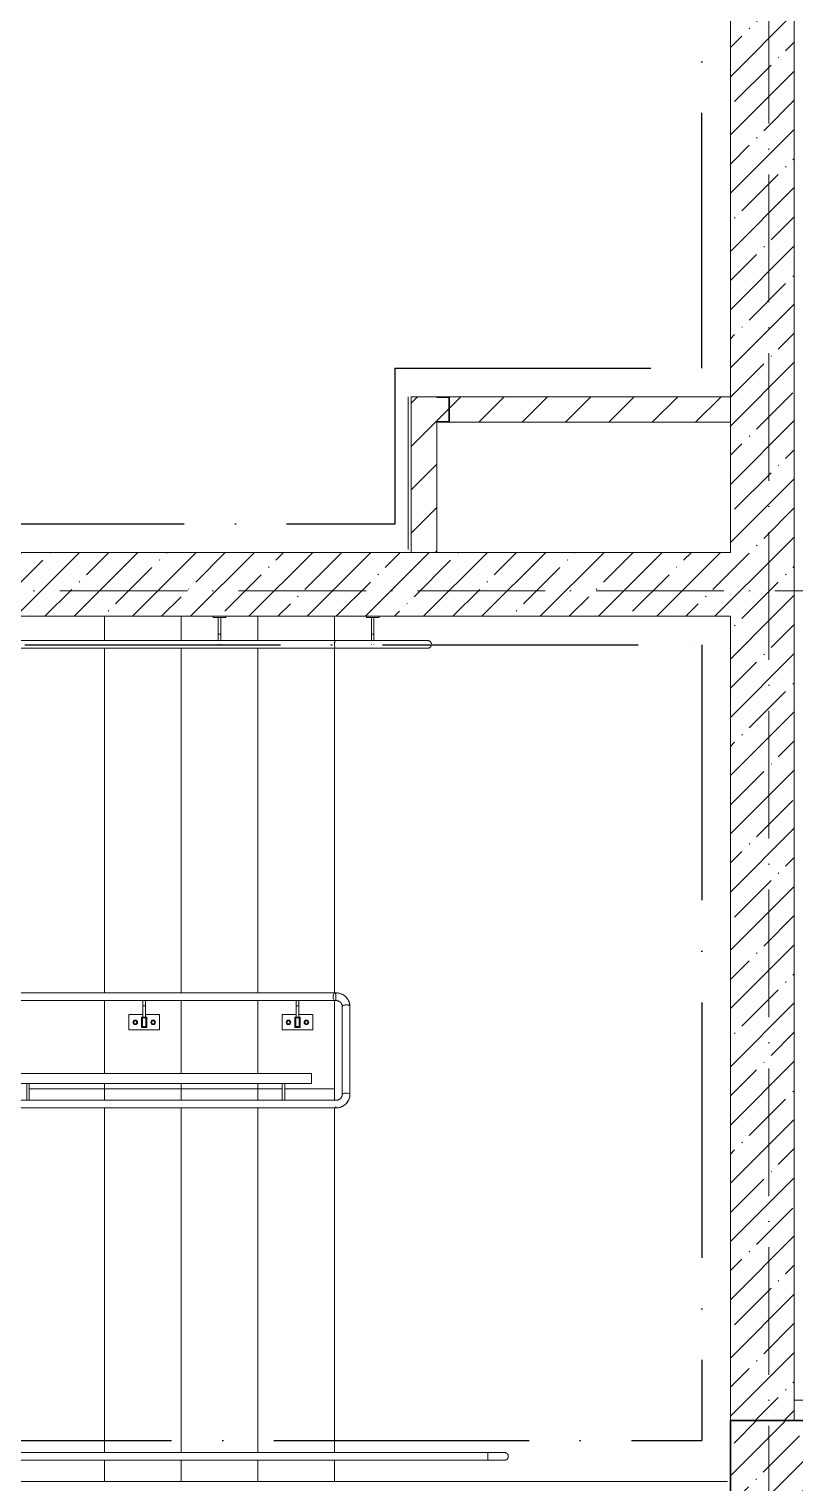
# Model space of a CAD drawing. Header units: millimetres. Extents: x -213536 to 1564669, y -45299 to 942238.
# Drawn here: x -205713 to -202715, y 184083 to 189777 of the extents above; entities that cross this region are included whole.
import ezdxf

# ---------------------------------------------------------------- set-up
doc = ezdxf.new("R2010")
doc.units = ezdxf.units.MM
doc.linetypes.add('02 Штрихпунктирная _10 мм_', pattern=[1400, 1000, -200, 0, -200])
doc.linetypes.add('50_200_ШТРИХ_1Т_ш5_п1_п1_', pattern=[700, 500, -100, 0, -100])
for name, color, linetype, lineweight in [('0-1', 7, 'Continuous', 5), ('0-2', 7, 'Continuous', 9), ('Контуры', 7, 'Continuous', 9), ('Линии подступенков', 7, 'Continuous', 9), ('Линии свеса', 7, 'Continuous', 9), ('Несущие колонны', 7, 'Continuous', 9), ('Несущие колонны-1', 7, 'Continuous', 35), ('Обобщенные модели', 7, 'Continuous', 9), ('Ограждение', 7, 'Continuous', 9), ('Оси-2', 7, '50_200_ШТРИХ_1Т_ш5_п1_п1_', 9), ('Стены-1', 7, 'Continuous', 13), ('Штриховка разреза-1', 7, 'Continuous', 9)]:
    doc.layers.add(name, color=color, linetype=linetype, lineweight=lineweight)
doc.layers.add('СТ-2_1', color=1, linetype='02 Штрихпунктирная _10 мм_', lineweight=90, true_color=0xff0000)
doc.layers.get('0-2').off()
pattern_1 = [(45, (0, 0), (-114.0493, 114.0493), []), (45, (114.05, 0), (-114.0493, 114.0493), [201.612, -40.322, 3.353, -36.97])]
pattern_2 = [(45, (0, 0), (-84.8528, 84.8528), [])]

# ---------------------------------------------------------------- blocks, each defined once
blk = doc.blocks.new('О_Элемент ограждения_Обод_Труба_ГОСТ 8645-68 - О_Элемент ограждения_Обод_Труба_ГОСТ 8645-68-V87-АИ2_02_План отделки стен 2-го этажа _Часть 2_')
at = {"layer": 'Ограждение'}
for p, q in [((-3720, 20), (0, 20)), ((0, 20), (0, -20)), ((0, -20), (-3720, -20))]:
    blk.add_line(p, q, dxfattribs=at)
blk = doc.blocks.new('О_Кронштейн_Форма Г_Круг_ГОСТ 2590-2006 - О_Кронштейн_Форма Г_Круг_ГОСТ 2590-2006-V88-АИ2_02_План отделки стен 2-го этажа _Часть 2_')
at = {"layer": 'Ограждение'}
for p, q in [((5895, 1665), (5895, 1720)), ((5905, 1720), (5905, 1665))]:
    blk.add_line(p, q, dxfattribs=at)
at = {"layer": 'Ограждение', "flags": 128}
for points in [[(5895, 1655), (5895, 1655.9), (5895, 1656.9), (5895, 1657.8), (5895, 1658.8), (5895, 1659.8), (5895, 1660.8), (5895, 1661.7), (5895, 1662.7), (5895, 1663.7), (5895, 1664.7), (5895, 1665)], [(5905, 1665), (5905, 1664), (5905, 1663), (5905, 1662), (5905, 1661), (5905, 1660), (5905, 1659.1), (5905, 1658.1), (5905, 1657.1), (5905, 1656.2), (5905, 1655.3)]]:
    blk.add_lwpolyline(points, dxfattribs=at)
blk = doc.blocks.new('О_Элемент поручня_Маршевый_Труба_ГОСТ 8732-78 - О_Элемент поручня_Маршевый_Труба_ГОСТ 8732-78-V89-АИ2_02_План отделки стен 2-го этажа _Часть 2_')
at = {"layer": 'Ограждение'}
for p, q in [((-9.9, 0), (-3926, 0)), ((-3926, -30), (-9.9, -30))]:
    blk.add_line(p, q, dxfattribs=at)
blk = doc.blocks.new('BSC_Колонна _Прямоугольная - 500х500-V95-АИ2_02_План отделки стен 2-го этажа _Часть 2_')
at = {"layer": 'Несущие колонны'}
h = blk.add_hatch(dxfattribs=at)
h.set_pattern_fill('FP_94', color=256, style=0, pattern_type=2)
h.set_pattern_definition([(45, (-7900, -150), (-114.0493, 114.0493), []), (45, (-7785.95, -150), (-114.0493, 114.0493), [201.613, -40.323, 3.353, -36.97])])
h.paths.add_polyline_path([(-250, -250), (250, -250), (250, 250), (-250, 250)], flags=0)
at = {"layer": 'Несущие колонны-1'}
for p, q in [((250, 250), (-250, 250)), ((-250, 250), (-250, -250)), ((250, -250), (250, 250)), ((-250, -250), (250, -250))]:
    blk.add_line(p, q, dxfattribs=at)
blk = doc.blocks.new('Ограждение 25 - Ограждение 2-32975629-АИ2_02_План отделки стен 2-го этажа _Часть 2_')
at = {"layer": 'Ограждение'}
for p, q in [((3084.4, 1490.1), (3084.4, 1485.1)), ((3084.4, 1490.1), (3084.4, 1485.1)), ((3084.4, 1485.1), (3085.2, 1485.1)), ((3085.2, 1485.1), (3084.4, 1485.1)), ((3084.4, 1485.1), (3085.2, 1485.1)), ((3134.4, 1485.1), (3084.4, 1485.1)), ((3104.2, 1485.1), (3104.2, 1420.2)), ((3104.2, 1485.1), (3104.2, 1420.2)), ((3114.2, 1420.2), (3114.2, 1485.1)), ((3114.2, 1420.2), (3114.2, 1485.1)), ((3133.5, 1485.1), (3134.4, 1485.1)), ((3134.4, 1485.1), (3133.5, 1485.1)), ((3133.5, 1485.1), (3134.4, 1485.1)), ((3134.4, 1485.1), (3134.4, 1490.1)), ((3134.4, 1485.1), (3134.4, 1490.1)), ((3684.2, 1490.1), (3684.2, 1485.1)), ((3684.2, 1490.1), (3684.2, 1485.1)), ((3684.2, 1485.1), (3685, 1485.1)), ((3734.2, 1485.1), (3684.2, 1485.1)), ((3684.2, 1485.1), (3685, 1485.1)), ((3685, 1485.1), (3684.2, 1485.1)), ((3704, 1485.1), (3704, 1420.2)), ((3704, 1485.1), (3704, 1420.2)), ((3714, 1420.2), (3714, 1485.1)), ((3714, 1420.2), (3714, 1485.1)), ((3733.3, 1485.1), (3734.2, 1485.1)), ((3733.3, 1485.1), (3734.2, 1485.1)), ((3734.2, 1485.1), (3733.3, 1485.1)), ((3734.2, 1485.1), (3734.2, 1490.1)), ((3734.2, 1485.1), (3734.2, 1490.1)), ((3562.9, 1395.1), (1759.4, 1395.1)), ((3874, 1395.1), (3562.9, 1395.1)), ((1759.4, 1365.1), (3562.9, 1365.1)), ((3562.9, 1365.1), (3874, 1365.1))]:
    blk.add_line(p, q, dxfattribs=at)
at = {"layer": 'Ограждение', "flags": 128}
for points in [[(3104.2, 1395.7), (3104.2, 1397.1), (3104.2, 1398.4), (3104.2, 1399.8), (3104.2, 1401.3), (3104.2, 1402.8), (3104.2, 1404.3), (3104.2, 1405.8), (3104.2, 1407.3), (3104.2, 1408.9), (3104.2, 1410.5), (3104.2, 1412.1), (3104.2, 1413.7), (3104.2, 1415.4), (3104.2, 1417), (3104.2, 1418.7), (3104.2, 1420.2)], [(3104.2, 1395.7), (3104.2, 1397.1), (3104.2, 1398.4), (3104.2, 1399.8), (3104.2, 1401.3), (3104.2, 1402.8), (3104.2, 1404.3), (3104.2, 1405.8), (3104.2, 1407.3), (3104.2, 1408.9), (3104.2, 1410.5), (3104.2, 1412.1), (3104.2, 1413.7), (3104.2, 1415.4), (3104.2, 1417), (3104.2, 1418.7), (3104.2, 1420.2)], [(3104.2, 1379.2), (3104.2, 1379.3), (3104.2, 1379.4), (3104.2, 1379.5), (3104.2, 1379.8), (3104.2, 1380.1), (3104.2, 1380.5), (3104.2, 1380.9)], [(3114.2, 1420.2), (3114.2, 1418.5), (3114.2, 1416.9), (3114.2, 1415.3), (3114.2, 1413.6), (3114.2, 1412), (3114.2, 1410.4), (3114.2, 1408.8), (3114.2, 1407.2), (3114.2, 1405.7), (3114.2, 1404.2), (3114.2, 1402.7), (3114.2, 1401.2), (3114.2, 1399.7), (3114.2, 1398.3), (3114.2, 1397), (3114.2, 1395.6)], [(3114.2, 1420.2), (3114.2, 1418.5), (3114.2, 1416.9), (3114.2, 1415.3), (3114.2, 1413.6), (3114.2, 1412), (3114.2, 1410.4), (3114.2, 1408.8), (3114.2, 1407.2), (3114.2, 1405.7), (3114.2, 1404.2), (3114.2, 1402.7), (3114.2, 1401.2), (3114.2, 1399.7), (3114.2, 1398.3), (3114.2, 1397), (3114.2, 1395.6)], [(3114.2, 1380.9), (3114.2, 1380.4), (3114.2, 1380.1), (3114.2, 1379.8), (3114.2, 1379.5), (3114.2, 1379.4), (3114.2, 1379.2), (3114.2, 1379.2)], [(3704, 1395.7), (3704, 1397.1), (3704, 1398.4), (3704, 1399.8), (3704, 1401.3), (3704, 1402.8), (3704, 1404.3), (3704, 1405.8), (3704, 1407.3), (3704, 1408.9), (3704, 1410.5), (3704, 1412.1), (3704, 1413.7), (3704, 1415.4), (3704, 1417), (3704, 1418.7), (3704, 1420.2)], [(3704, 1395.7), (3704, 1397.1), (3704, 1398.4), (3704, 1399.8), (3704, 1401.3), (3704, 1402.8), (3704, 1404.3), (3704, 1405.8), (3704, 1407.3), (3704, 1408.9), (3704, 1410.5), (3704, 1412.1), (3704, 1413.7), (3704, 1415.4), (3704, 1417), (3704, 1418.7), (3704, 1420.2)], [(3704, 1379.2), (3704, 1379.3), (3704, 1379.4), (3704, 1379.5), (3704, 1379.8), (3704, 1380.1), (3704, 1380.5), (3704, 1380.9)], [(3714, 1420.2), (3714, 1418.5), (3714, 1416.9), (3714, 1415.3), (3714, 1413.6), (3714, 1412), (3714, 1410.4), (3714, 1408.8), (3714, 1407.2), (3714, 1405.7), (3714, 1404.2), (3714, 1402.7), (3714, 1401.2), (3714, 1399.7), (3714, 1398.3), (3714, 1397), (3714, 1395.6)], [(3714, 1420.2), (3714, 1418.5), (3714, 1416.9), (3714, 1415.3), (3714, 1413.6), (3714, 1412), (3714, 1410.4), (3714, 1408.8), (3714, 1407.2), (3714, 1405.7), (3714, 1404.2), (3714, 1402.7), (3714, 1401.2), (3714, 1399.7), (3714, 1398.3), (3714, 1397), (3714, 1395.6)], [(3714, 1380.9), (3714, 1380.4), (3714, 1380.1), (3714, 1379.8), (3714, 1379.5), (3714, 1379.4), (3714, 1379.2), (3714, 1379.2)], [(3924, 1395.1), (3924, 1395.1), (3923.9, 1395.1), (3923.7, 1395.1), (3923.4, 1395.1), (3923.1, 1395.1), (3922.6, 1395.1), (3922.1, 1395.1), (3921.5, 1395.1), (3920.8, 1395.1), (3920.1, 1395.1), (3919.3, 1395.1), (3918.4, 1395.1), (3917.4, 1395.1), (3916.4, 1395.1), (3915.3, 1395.1), (3914.2, 1395.1), (3912.9, 1395.1), (3911.6, 1395.1), (3910.3, 1395.1), (3908.9, 1395.1), (3907.4, 1395.1), (3905.9, 1395.1), (3904.3, 1395.1), (3902.7, 1395.1), (3901.1, 1395.1), (3899.4, 1395.1), (3897.6, 1395.1), (3895.8, 1395.1), (3894, 1395.1), (3892.2, 1395.1), (3890.3, 1395.1), (3888.4, 1395.1), (3886.5, 1395.1), (3884.5, 1395.1), (3882.5, 1395.1), (3880.6, 1395.1), (3878.6, 1395.1), (3876.6, 1395.1), (3874.6, 1395.1), (3874, 1395.1)], [(3874, 1395.1), (3876, 1395.1), (3878, 1395.1), (3880, 1395.1), (3882, 1395.1), (3884, 1395.1), (3885.9, 1395.1), (3887.9, 1395.1), (3889.8, 1395.1), (3891.7, 1395.1), (3893.5, 1395.1), (3895.3, 1395.1), (3897.1, 1395.1), (3898.9, 1395.1)], [(3900.6, 1395.1), (3902.3, 1395.1), (3903.9, 1395.1), (3905.5, 1395.1), (3907, 1395.1), (3908.5, 1395.1), (3909.9, 1395.1), (3911.3, 1395.1), (3912.6, 1395.1), (3913.8, 1395.1), (3915, 1395.1), (3916.1, 1395.1), (3917.2, 1395.1), (3918.1, 1395.1), (3919.1, 1395.1), (3919.9, 1395.1), (3920.7, 1395.1), (3921.3, 1395.1), (3921.9, 1395.1), (3922.5, 1395.1), (3922.9, 1395.1), (3923.3, 1395.1), (3923.6, 1395.1), (3923.8, 1395.1), (3924, 1395.1), (3924, 1395.1), (3924, 1395.1)], [(3924, 1395.1), (3924.6, 1395.1), (3925.2, 1395.1), (3925.8, 1395), (3926.4, 1394.9), (3927, 1394.8), (3927.6, 1394.7), (3928.2, 1394.6), (3928.8, 1394.4), (3929.3, 1394.2), (3929.9, 1394), (3930.4, 1393.7), (3931, 1393.4), (3931.5, 1393.2), (3932, 1392.8), (3932.5, 1392.5), (3933, 1392.2), (3933.5, 1391.8), (3933.9, 1391.4), (3934.4, 1391), (3934.8, 1390.6), (3935.2, 1390.1), (3935.6, 1389.7), (3936, 1389.2), (3936.3, 1388.7), (3936.7, 1388.2), (3937, 1387.7), (3937.3, 1387.2), (3937.6, 1386.7), (3937.8, 1386.1), (3938, 1385.6), (3938.2, 1385), (3938.4, 1384.4), (3938.6, 1383.9), (3938.7, 1383.3), (3938.8, 1382.7), (3938.9, 1382.1)], [(3933.1, 1368.2), (3932.7, 1367.8), (3932.2, 1367.5), (3931.6, 1367.2), (3931.1, 1366.9), (3930.6, 1366.6), (3930, 1366.4), (3929.5, 1366.2), (3928.9, 1365.9), (3928.3, 1365.8), (3927.8, 1365.6), (3927.2, 1365.5), (3926.6, 1365.4), (3926, 1365.3), (3925.4, 1365.2), (3924.8, 1365.2), (3924.2, 1365.1), (3924, 1365.1)], [(3938.9, 1378.3), (3938.9, 1377.7), (3938.7, 1377.2), (3938.6, 1376.6), (3938.5, 1376), (3938.3, 1375.4), (3938.1, 1374.9), (3937.9, 1374.3), (3937.6, 1373.7), (3937.4, 1373.2), (3937.1, 1372.7), (3936.8, 1372.2), (3936.4, 1371.7), (3936.1, 1371.2), (3935.7, 1370.7), (3935.3, 1370.2), (3934.9, 1369.8), (3934.5, 1369.4), (3934.1, 1369), (3933.6, 1368.6)], [(3874, 1365.1), (3876, 1365.1), (3878, 1365.1), (3880, 1365.1), (3882, 1365.1), (3884, 1365.1), (3885.9, 1365.1), (3887.9, 1365.1), (3889.8, 1365.1), (3891.7, 1365.1), (3893.5, 1365.1), (3895.3, 1365.1), (3897.1, 1365.1), (3898.9, 1365.1), (3900.6, 1365.1), (3902.3, 1365.1), (3903.9, 1365.1), (3905.5, 1365.1), (3907, 1365.1), (3908.5, 1365.1), (3909.9, 1365.1), (3911.3, 1365.1), (3912.6, 1365.1), (3913.8, 1365.1), (3915, 1365.1), (3916.1, 1365.1), (3917.2, 1365.1), (3918.1, 1365.1), (3919.1, 1365.1), (3919.9, 1365.1), (3920.7, 1365.1), (3921.3, 1365.1), (3921.9, 1365.1), (3922.5, 1365.1), (3922.9, 1365.1), (3923.3, 1365.1), (3923.6, 1365.1), (3923.8, 1365.1), (3924, 1365.1), (3924, 1365.1), (3924, 1365.1)], [(3924, 1365.1), (3924, 1365.1), (3923.9, 1365.1), (3923.7, 1365.1), (3923.4, 1365.1), (3923.1, 1365.1), (3922.6, 1365.1), (3922.1, 1365.1), (3921.5, 1365.1), (3920.8, 1365.1), (3920.1, 1365.1), (3919.3, 1365.1), (3918.4, 1365.1), (3917.4, 1365.1), (3916.4, 1365.1), (3915.3, 1365.1), (3914.2, 1365.1), (3912.9, 1365.1), (3911.6, 1365.1), (3910.3, 1365.1), (3908.9, 1365.1), (3907.4, 1365.1), (3905.9, 1365.1), (3904.3, 1365.1), (3902.7, 1365.1), (3901.1, 1365.1), (3899.4, 1365.1), (3897.6, 1365.1), (3895.8, 1365.1), (3894, 1365.1), (3892.2, 1365.1), (3890.3, 1365.1), (3888.4, 1365.1), (3886.5, 1365.1), (3884.5, 1365.1), (3882.5, 1365.1), (3880.6, 1365.1), (3878.6, 1365.1), (3876.6, 1365.1), (3874.6, 1365.1)]]:
    blk.add_lwpolyline(points, dxfattribs=at)
at = {"layer": 'Ограждение'}
for points in [[(3104.3, 1420.2), (3104.2, 1420.2), (3104.2, 1420.2), (3104.3, 1420.2)], [(3104.3, 1420.2), (3104.2, 1420.2), (3104.2, 1420.2), (3104.8, 1420.2), (3105.9, 1420.2), (3107.5, 1420.2), (3108.6, 1420.2), (3109.2, 1420.2)], [(3109.2, 1420.2), (3109.8, 1420.2), (3111, 1420.2), (3112.5, 1420.2), (3113.6, 1420.2), (3114, 1420.2), (3114.1, 1420.2)], [(3704.1, 1420.2), (3704, 1420.2), (3704, 1420.2), (3704.6, 1420.2), (3705.7, 1420.2), (3707.3, 1420.2), (3708.4, 1420.2), (3709, 1420.2)], [(3704.1, 1420.2), (3704, 1420.2), (3704, 1420.2), (3704.1, 1420.2)], [(3709, 1420.2), (3709.6, 1420.2), (3710.7, 1420.2), (3712.3, 1420.2), (3713.4, 1420.2), (3713.8, 1420.2), (3713.9, 1420.2)]]:
    blk.add_open_spline(points, degree=3, dxfattribs=at)
for points, knots in [([(3562.9, 1395.1), (3562.6, 1395.1), (3562, 1394.8), (3561.1, 1393.3), (3560.4, 1390.9), (3559.6, 1386.7), (3559.4, 1382.8), (3559.4, 1380.1)], [-0.5, -0.5, -0.5, -0.5, -0.4166667, -0.3333333, -0.25, -0.1666667, 0, 0, 0, 0]), ([(3559.4, 1380.1), (3559.4, 1377.5), (3559.6, 1373.6), (3560.4, 1369.4), (3561.1, 1367), (3562, 1365.5), (3562.6, 1365.1), (3562.9, 1365.1)], [-1, -1, -1, -1, -0.8333333, -0.75, -0.6666667, -0.5833333, -0.5, -0.5, -0.5, -0.5])]:
    blk.add_open_spline(points, degree=3, knots=knots, dxfattribs=at)
blk = doc.blocks.new('О_Элемент поручня_Торцевой_Труба_ГОСТ 8732-78 - О_Элемент поручня_Торцевой_Труба_ГОСТ 8732-78-V247-АИ2_02_План отделки стен 2-го этажа _Часть 2_')
at = {"layer": 'Ограждение'}
for p, q in [((-5.3, 30), (-350.8, 30)), ((-350.8, 0), (-5.3, 0))]:
    blk.add_line(p, q, dxfattribs=at)
for centre, start_param, end_param in [((-350.8, 15), 3.141593, 4.712389), ((-350.8, 15), 5.235988, 5.393382), ((-5.3, 15), 5.759587, 6.283185), ((-5.3, 15), 3.141593, 3.403392), ((-5.3, 15), 5.574568, 5.720388), ((-5.3, 15), 3.701791, 3.847547), ((-5.3, 15), 4.712391, 4.953925), ((-5.3, 15), 4.469522, 4.712389), ((-5.3, 15), 4.45059, 4.468738)]:
    blk.add_ellipse(centre, major_axis=(0, 15), ratio=0.350207, start_param=start_param, end_param=end_param, dxfattribs=at)
blk = doc.blocks.new('О_Элемент поручня_Загиб_Труба_ГОСТ 8732-78 - О_Элемент поручня_Загиб_Труба_ГОСТ 8732-78-V248-АИ2_02_План отделки стен 2-го этажа _Часть 2_')
at = {"layer": 'Ограждение'}
for p, q in [((6105.3, 2075.2), (6105.3, 2074.7)), ((6105.3, 2045.2), (6105.3, 2075.2)), ((6147.8, 2053.7), (6148.9, 2052.3)), ((6105.3, 2045.7), (6105.3, 2045.2)), ((6158, 2031.5), (6158.4, 2029.5))]:
    blk.add_line(p, q, dxfattribs=at)
at = {"layer": 'Ограждение', "flags": 128}
for points in [[(6105.3, 2075.2), (6107.5, 2075.1), (6109.7, 2075), (6111.8, 2074.8), (6114, 2074.5), (6116.1, 2074.2), (6118.2, 2073.7), (6120.3, 2073.2), (6122.4, 2072.6), (6124.4, 2071.9), (6126.4, 2071.2), (6128.4, 2070.3), (6130.4, 2069.4), (6132.3, 2068.4), (6134.2, 2067.4), (6136, 2066.3), (6137.8, 2065.1), (6139.6, 2063.8), (6141.2, 2062.5), (6142.9, 2061.1), (6144.5, 2059.6), (6146, 2058.1), (6147.4, 2056.5), (6148.8, 2054.9), (6150.1, 2053.2), (6151.4, 2051.4), (6152.6, 2049.6), (6153.7, 2047.8), (6154.7, 2045.9), (6155.6, 2044), (6156.5, 2042), (6157.3, 2040), (6158, 2038), (6158.6, 2036), (6159.1, 2033.9), (6159.5, 2031.8), (6159.9, 2029.7), (6160.1, 2027.5), (6160.3, 2025.4), (6160.3, 2023.3)], [(6130.3, 2022.7), (6130.3, 2023.6), (6130.3, 2024.4), (6130.2, 2025.3), (6130.1, 2026.1), (6129.9, 2027), (6129.7, 2027.8), (6129.5, 2028.7), (6129.2, 2029.5), (6128.9, 2030.3), (6128.5, 2031.1), (6128.1, 2031.9), (6127.7, 2032.7), (6127.3, 2033.5), (6126.8, 2034.3), (6126.2, 2035), (6125.7, 2035.7), (6125.1, 2036.5), (6124.5, 2037.2), (6123.8, 2037.8), (6123.1, 2038.5), (6122.4, 2039.1), (6121.7, 2039.7), (6120.9, 2040.3), (6120.1, 2040.8), (6119.2, 2041.4), (6118.4, 2041.9), (6117.5, 2042.3), (6116.6, 2042.8), (6115.7, 2043.2), (6114.7, 2043.5), (6113.7, 2043.9), (6112.8, 2044.2), (6111.8, 2044.4), (6110.8, 2044.6), (6109.8, 2044.8), (6108.7, 2045), (6107.7, 2045.1), (6106.7, 2045.1), (6105.6, 2045.2), (6105.3, 2045.2)]]:
    blk.add_lwpolyline(points, dxfattribs=at)
at = {"layer": 'Ограждение'}
for major_axis, start_param, end_param in [((15, 0), 2.776165, 3.141593), ((15, 0), 1.905831, 2.535092), ((-15, 0), 4.712391, 4.953464), ((15, 0), 0.600394, 1.570798), ((-15, 0), 3.141593, 3.320489)]:
    blk.add_ellipse((6145.3, 2022.7), major_axis=major_axis, ratio=0.350207, start_param=start_param, end_param=end_param, dxfattribs=at)
blk = doc.blocks.new('О_Элемент поручня_Загиб_Труба_ГОСТ 8732-78 - О_Элемент поручня_Загиб_Труба_ГОСТ 8732-78-V249-АИ2_02_План отделки стен 2-го этажа _Часть 2_')
at = {"layer": 'Ограждение'}
for p, q in [((6105.3, 1628.2), (6105.3, 1630.2)), ((6105.3, 1625.7), (6105.3, 1627.5)), ((6105.3, 1624.8), (6105.3, 1625.7))]:
    blk.add_line(p, q, dxfattribs=at)
at = {"layer": 'Ограждение', "flags": 128}
for points in [[(6160.3, 1677.2), (6160.3, 1675.1), (6160.2, 1672.9), (6159.9, 1670.8), (6159.6, 1668.7), (6159.2, 1666.6), (6158.7, 1664.5), (6158.1, 1662.4), (6157.5, 1660.4), (6156.7, 1658.4), (6155.9, 1656.4), (6154.9, 1654.5), (6153.9, 1652.6), (6152.9, 1650.8), (6151.7, 1648.9), (6150.5, 1647.2), (6149.2, 1645.5), (6147.8, 1643.8), (6146.4, 1642.2), (6144.9, 1640.7), (6143.3, 1639.2), (6141.7, 1637.8), (6140, 1636.5), (6138.3, 1635.2), (6136.5, 1634), (6134.7, 1632.8), (6132.8, 1631.7), (6130.9, 1630.7), (6129, 1629.8), (6127, 1629), (6125, 1628.2), (6122.9, 1627.5), (6120.9, 1626.9), (6118.8, 1626.3), (6116.7, 1625.8), (6114.5, 1625.5), (6112.4, 1625.2), (6110.2, 1624.9), (6108.1, 1624.8), (6105.9, 1624.7), (6105.3, 1624.7)], [(6109.5, 1655), (6110.5, 1655.2), (6111.5, 1655.4), (6112.5, 1655.7), (6113.5, 1656), (6114.5, 1656.3), (6115.4, 1656.6), (6116.3, 1657), (6117.2, 1657.4), (6118.1, 1657.9), (6119, 1658.4), (6119.8, 1658.9), (6120.7, 1659.4), (6121.4, 1660), (6122.2, 1660.6), (6122.9, 1661.2), (6123.6, 1661.9), (6124.3, 1662.6), (6124.9, 1663.2), (6125.5, 1664), (6126.1, 1664.7), (6126.6, 1665.4), (6127.1, 1666.2), (6127.6, 1667), (6128, 1667.8), (6128.4, 1668.6), (6128.8, 1669.4), (6129.1, 1670.2), (6129.4, 1671), (6129.6, 1671.9), (6129.8, 1672.7), (6130, 1673.5), (6130.2, 1674.4), (6130.3, 1675.2), (6130.3, 1676.1), (6130.3, 1677), (6130.3, 1677.2)], [(6152.6, 1653.3), (6151.6, 1651.5), (6150.5, 1649.8), (6149.3, 1648.1), (6148, 1646.4)]]:
    blk.add_lwpolyline(points, dxfattribs=at)
at = {"layer": 'Ограждение'}
for start_param, end_param in [(2.692794, 3.141593), (2.468394, 2.62707), (1.833599, 2.019595), (1.570796, 1.795196), (0, 1.570796)]:
    blk.add_ellipse((6145.3, 1677.2), major_axis=(15, 0), ratio=0.350207, start_param=start_param, end_param=end_param, dxfattribs=at)
blk = doc.blocks.new('О_Элемент поручня_Площадочный_Одноуровневый_ГОСТ 8732-78 - О_Элемент поручня_Площадочный_Одноуровневый_ГОСТ 8732-78 2-V250-АИ2_02_План отделки стен 2-го этажа _Часть 2_')
at = {"layer": 'Ограждение'}
for p, q in [((4.9, 40), (0, 40)), ((0, 10), (4.9, 10)), ((3.8, 39.6), (4.9, 40)), ((4.9, 40), (6.1, 39.6))]:
    blk.add_line(p, q, dxfattribs=at)
blk = doc.blocks.new('Ограждение 31 - Ограждение 2-32976025-АИ2_02_План отделки стен 2-го этажа _Часть 2_')
at = {"layer": 'Ограждение'}
for p, q in [((3751.3, 256), (1976.4, 256)), ((1990.4, 226), (3751.3, 226)), ((3000.3, 171), (2945, 171)), ((2945, 171), (2945, 111)), ((3000, 205.3), (3000, 161)), ((3000, 200.9), (3000, 161)), ((3065, 171), (3009.7, 171)), ((3010, 161), (3010, 205.3)), ((3010, 161), (3010, 200.9)), ((3065, 111), (3065, 171)), ((3600.3, 171), (3545, 171)), ((3545, 171), (3545, 111)), ((3600, 205.3), (3600, 161)), ((3600, 200.9), (3600, 161)), ((3665, 171), (3609.7, 171)), ((3610, 161), (3610, 205.3)), ((3610, 161), (3610, 200.9)), ((3665, 111), (3665, 171)), ((2995, 161), (2995, 121)), ((3015, 161), (2995, 161)), ((2995, 121), (3015, 121)), ((2998, 158), (3012, 158)), ((2998, 124), (2998, 158)), ((3012, 124), (2998, 124)), ((3012, 158), (3012, 124)), ((3015, 121), (3015, 161)), ((3595, 161), (3595, 121)), ((3615, 161), (3595, 161)), ((3595, 121), (3615, 121)), ((3598, 158), (3612, 158)), ((3598, 124), (3598, 158)), ((3612, 124), (3598, 124)), ((3612, 158), (3612, 124)), ((3615, 121), (3615, 161)), ((2945, 111), (3065, 111)), ((3545, 111), (3665, 111))]:
    blk.add_line(p, q, dxfattribs=at)
at = {"layer": 'Ограждение', "flags": 128}
for points in [[(3000, 205.3), (3000, 207), (3000, 208.6), (3000, 210.2), (3000, 211.9), (3000, 213.5), (3000, 215.1), (3000, 216.7), (3000, 218.3), (3000, 219.8), (3000, 221.3), (3000, 222.8), (3000, 224.3), (3000, 225.8)], [(3000, 200.9), (3000, 202.6), (3000, 204.2), (3000, 205.9), (3000, 207.5), (3000, 209.1), (3000, 210.7), (3000, 212.3), (3000, 213.9), (3000, 215.4), (3000, 217), (3000, 218.5), (3000, 219.9), (3000, 221.4), (3000, 222.8), (3000, 224.2), (3000, 225.5)], [(3010, 225.7), (3010, 224.2), (3010, 222.7), (3010, 221.2), (3010, 219.7), (3010, 218.2), (3010, 216.6), (3010, 215), (3010, 213.4), (3010, 211.8), (3010, 210.1), (3010, 208.5), (3010, 206.8), (3010, 205.3)], [(3010, 225.4), (3010, 224.1), (3010, 222.7), (3010, 221.3), (3010, 219.8), (3010, 218.4), (3010, 216.9), (3010, 215.3), (3010, 213.8), (3010, 212.2), (3010, 210.6), (3010, 209), (3010, 207.4), (3010, 205.8), (3010, 204.1), (3010, 202.5), (3010, 200.9)], [(3600, 205.3), (3600, 207), (3600, 208.6), (3600, 210.2), (3600, 211.9), (3600, 213.5), (3600, 215.1), (3600, 216.7), (3600, 218.3), (3600, 219.8), (3600, 221.3), (3600, 222.8), (3600, 224.3), (3600, 225.8)], [(3600, 200.9), (3600, 202.6), (3600, 204.2), (3600, 205.9), (3600, 207.5), (3600, 209.1), (3600, 210.7), (3600, 212.3), (3600, 213.9), (3600, 215.4), (3600, 217), (3600, 218.5), (3600, 219.9), (3600, 221.4), (3600, 222.8), (3600, 224.2), (3600, 225.5)], [(3610, 225.7), (3610, 224.2), (3610, 222.7), (3610, 221.2), (3610, 219.7), (3610, 218.2), (3610, 216.6), (3610, 215), (3610, 213.4), (3610, 211.8), (3610, 210.1), (3610, 208.5), (3610, 206.8), (3610, 205.3)], [(3610, 225.4), (3610, 224.1), (3610, 222.7), (3610, 221.3), (3610, 219.8), (3610, 218.4), (3610, 216.9), (3610, 215.3), (3610, 213.8), (3610, 212.2), (3610, 210.6), (3610, 209), (3610, 207.4), (3610, 205.8), (3610, 204.1), (3610, 202.5), (3610, 200.9)]]:
    blk.add_lwpolyline(points, dxfattribs=at)
at = {"layer": 'Ограждение'}
for centre, radius, start, end in [((2970, 140.9), 9, 90, 270), ((2969.9, 140.9), 6, 90, 270), ((2969.9, 140.9), 6, 270, 90), ((2970, 140.9), 9, 270, 90), ((3040, 140.9), 9, 90, 270), ((3040.1, 140.9), 6, 90, 270), ((3040, 140.9), 9, 270, 90), ((3040.1, 140.9), 6, 270, 90), ((3570, 140.9), 9, 90, 270), ((3569.9, 140.9), 6, 90, 270), ((3569.9, 140.9), 6, 270, 90), ((3570, 140.9), 9, 270, 90), ((3640, 140.9), 9, 90, 270), ((3640.1, 140.9), 6, 90, 270), ((3640, 140.9), 9, 270, 90), ((3640.1, 140.9), 6, 270, 90)]:
    blk.add_arc(centre, radius, start, end, dxfattribs=at)
for centre, start_param, end_param in [((3751.3, 241), 5.624236, 7.853982), ((3751.3, 241), 1.570796, 3.800542), ((3750.3, 241), 5.759587, 6.021386), ((3750.3, 241), 3.218487, 3.403392)]:
    blk.add_ellipse(centre, major_axis=(0, 15), ratio=0.447214, start_param=start_param, end_param=end_param, dxfattribs=at)
for points in [[(3000.1, 205.3), (3000.2, 205.3), (3000.6, 205.3), (3001.7, 205.3), (3003.3, 205.3), (3004.4, 205.3), (3005, 205.3)], [(3005, 205.3), (3005.6, 205.3), (3006.8, 205.3), (3008.3, 205.3), (3009.4, 205.3), (3010, 205.3), (3010, 205.3), (3009.9, 205.3)], [(3009.9, 200.9), (3010, 200.9), (3010, 200.9), (3009.9, 200.9)], [(3600.1, 205.3), (3600.2, 205.3), (3600.6, 205.3), (3601.7, 205.3), (3603.2, 205.3), (3604.4, 205.3), (3605, 205.3)], [(3605, 205.3), (3605.6, 205.3), (3606.7, 205.3), (3608.3, 205.3), (3609.4, 205.3), (3610, 205.3), (3610, 205.3), (3609.9, 205.3)], [(3609.9, 200.9), (3610, 200.9), (3610, 200.9), (3609.9, 200.9)]]:
    blk.add_open_spline(points, degree=3, dxfattribs=at)
blk = doc.blocks.new('О_Общий_Элемент поручня_Площадочный_Двухуровневый_С подрезкой_ГОСТ 8732-78 - О_Общий_Элемент поручня_Площадочный_Двухуровневый_С подрезкой_ГОСТ 8732-78-31370357-АИ2_02_План отделки стен 2-го этажа _Часть 2_')
at = {"layer": 'Ограждение'}
for p, q in [((0, -10), (20, -10)), ((20, -40), (0, -40))]:
    blk.add_line(p, q, dxfattribs=at)
at = {"layer": 'Ограждение', "flags": 128}
for points in [[(20, -10), (21.8, -10), (23.6, -10), (25.4, -10), (27.2, -10), (28.9, -10), (30.7, -10), (32.4, -10), (34.2, -10), (35.9, -10), (37.5, -10), (39.2, -10), (40.8, -10), (42.4, -10), (43.9, -10), (45.4, -10), (46.9, -10), (48.3, -10), (49.7, -10), (51, -10), (52.3, -10), (53.5, -10), (54.7, -10), (55.8, -10), (56.9, -10), (57.9, -10), (58.8, -10), (59.7, -10), (60.5, -10), (61.3, -10), (61.9, -10), (62.6, -10), (63.1, -10), (63.6, -10), (64, -10), (64.3, -10), (64.6, -10), (64.8, -10), (64.9, -10), (65, -10), (65, -10)], [(65, -10), (65, -10), (64.9, -10), (64.7, -10), (64.4, -10), (64.1, -10), (63.7, -10), (63.2, -10), (62.7, -10), (62.1, -10), (61.4, -10), (60.7, -10), (59.9, -10), (59.1, -10), (58.1, -10), (57.1, -10), (56.1, -10), (55, -10), (53.8, -10), (52.6, -10), (51.4, -10), (50, -10), (48.7, -10), (47.3, -10), (45.8, -10), (44.3, -10), (42.8, -10), (41.2, -10), (39.6, -10), (38, -10), (36.3, -10), (34.6, -10), (32.9, -10), (31.2, -10), (29.4, -10), (27.6, -10), (25.9, -10), (24.1, -10), (22.3, -10), (20.5, -10), (20, -10)], [(65, -40), (65, -40), (64.9, -40), (64.7, -40), (64.4, -40), (64.1, -40), (63.7, -40), (63.2, -40), (62.7, -40), (62.1, -40), (61.4, -40), (60.7, -40), (59.9, -40), (59.1, -40), (58.1, -40), (57.1, -40), (56.1, -40), (55, -40), (53.8, -40), (52.6, -40), (51.4, -40), (50, -40), (48.7, -40), (47.3, -40), (45.8, -40), (44.3, -40), (42.8, -40), (41.2, -40), (39.6, -40), (38, -40), (36.3, -40), (34.6, -40), (32.9, -40), (31.2, -40), (29.4, -40), (27.6, -40), (25.9, -40), (24.1, -40), (22.3, -40), (20.5, -40), (20, -40)], [(20, -40), (21.8, -40), (23.6, -40), (25.4, -40), (27.2, -40), (28.9, -40), (30.7, -40), (32.4, -40), (34.2, -40), (35.9, -40), (37.5, -40), (39.2, -40), (40.8, -40), (42.4, -40), (43.9, -40), (45.4, -40), (46.9, -40), (48.3, -40), (49.7, -40), (51, -40), (52.3, -40), (53.5, -40), (54.7, -40), (55.8, -40), (56.9, -40), (57.9, -40), (58.8, -40), (59.7, -40), (60.5, -40), (61.3, -40), (61.9, -40), (62.6, -40), (63.1, -40), (63.6, -40), (64, -40), (64.3, -40), (64.6, -40), (64.8, -40), (64.9, -40), (65, -40), (65, -40)], [(80, -25), (80, -24.4), (80, -23.8), (79.9, -23.2), (79.8, -22.6), (79.7, -22), (79.6, -21.4), (79.4, -20.9), (79.2, -20.3), (79, -19.7), (78.8, -19.2), (78.6, -18.6), (78.3, -18.1), (78, -17.5), (77.7, -17), (77.4, -16.5), (77, -16), (76.7, -15.6), (76.3, -15.1), (75.9, -14.7), (75.5, -14.2), (75, -13.8), (74.6, -13.4), (74.1, -13.1), (73.6, -12.7), (73.1, -12.4), (72.6, -12.1), (72.1, -11.8), (71.5, -11.5), (71, -11.2), (70.4, -11), (69.9, -10.8), (69.3, -10.6), (68.7, -10.5), (68.1, -10.3), (67.5, -10.2), (67, -10.1), (66.4, -10.1), (65.8, -10), (65.2, -10), (65, -10)], [(65, -40), (65.6, -40), (66.2, -40), (66.8, -39.9), (67.4, -39.8), (68, -39.7), (68.6, -39.6), (69.1, -39.4), (69.7, -39.2), (70.3, -39), (70.8, -38.8), (71.4, -38.6), (71.9, -38.3), (72.5, -38), (73, -37.7), (73.5, -37.4), (74, -37), (74.4, -36.7), (74.9, -36.3), (75.3, -35.9), (75.8, -35.5), (76.2, -35), (76.6, -34.6), (76.9, -34.1), (77.3, -33.6), (77.6, -33.1), (77.9, -32.6), (78.2, -32.1), (78.5, -31.5), (78.8, -31), (79, -30.4), (79.2, -29.9), (79.4, -29.3), (79.5, -28.7), (79.7, -28.1), (79.8, -27.5), (79.9, -27), (79.9, -26.4), (80, -25.8), (80, -25.2), (80, -25)]]:
    blk.add_lwpolyline(points, dxfattribs=at)
blk = doc.blocks.new('О_Элемент поручня_Пристенный_Труба_ГОСТ 8732-78 - О_Элемент поручня_Пристенный_Труба_ГОСТ 8732-78-V251-АИ2_02_План отделки стен 2-го этажа _Часть 2_')
at = {"layer": 'Ограждение'}
for p, q in [((300, 30), (-4500, 30)), ((-4500, 0), (300, 0)), ((300, 0), (300, 30))]:
    blk.add_line(p, q, dxfattribs=at)
blk = doc.blocks.new('154_Фахверк_СКБ_Швеллер - Тип_100_3960-28494444-АИ2_02_План отделки стен 2-го этажа _Часть 2_')
at = {"layer": 'Обобщенные модели'}
for p, q in [((125, 50), (175, 50)), ((125, -50), (125, 50)), ((128, 47), (128, -47)), ((175, 47), (128, 47)), ((175, 50), (175, 47)), ((175, -50), (125, -50)), ((128, -47), (175, -47)), ((175, -47), (175, -50))]:
    blk.add_line(p, q, dxfattribs=at)
blk = doc.blocks.new('0125-Р-ОО-Ш2-АР-о_23_10_2024_rvt-1-АИ2_02_План отделки стен 2-го этажа _Часть 2_')
at = {"layer": 'Штриховка разреза-1'}
h = blk.add_hatch(dxfattribs=at)
h.set_pattern_fill('FP_1', color=256, style=0, pattern_type=2)
h.set_pattern_definition(pattern_1)
h.paths.add_polyline_path([(7900, 3800), (7900, 7400), (7650, 7400), (7650, 3800)], flags=0)
h = blk.add_hatch(dxfattribs=at)
h.set_pattern_fill('FP_3', color=256, style=0, pattern_type=2)
h.set_pattern_definition(pattern_2)
h.paths.add_polyline_path([(6400, 4310), (6500, 4310), (6500, 4313), (6547, 4314.1), (6547, 4407), (6500, 4407), (6500, 4410), (6400, 4410), (6400, 4313)], flags=0)
h.paths.add_polyline_path([(6550, 4310), (7650, 4310), (7650, 4410), (6550, 4410), (6550, 4313)], flags=0)
h = blk.add_hatch(dxfattribs=at)
h.set_pattern_fill('FP_3', color=256, style=0, pattern_type=2)
h.set_pattern_definition(pattern_2)
h.paths.add_polyline_path([(6400, 3800), (6500, 3800), (6500, 4310), (6400, 4310), (6400, 4189)], flags=0)
h = blk.add_hatch(dxfattribs=at)
h.set_pattern_fill('FP_1', color=256, style=0, pattern_type=2)
h.set_pattern_definition(pattern_1)
h.paths.add_polyline_path([(7900, 3550), (7900, 3800), (2450, 3800), (2450, 3550), (7650, 3550)], flags=0)
h = blk.add_hatch(dxfattribs=at)
h.set_pattern_fill('FP_1', color=256, style=0, pattern_type=2)
h.set_pattern_definition(pattern_1)
h.paths.add_polyline_path([(7900, 400), (7900, 3550), (7650, 3550), (7650, 400)], flags=0)
at = {"layer": 'Контуры'}
for p, q in [((6100, 3550), (6100, 3455)), ((6100, 3425), (6100, 2075)), ((6100, 2045), (6100, 1700)), ((5200, 1700), (4904.6, 1700)), ((5500, 1700), (5200, 1700)), ((5800, 1700), (5500, 1700)), ((5895.2, 1700), (5800, 1700)), ((6100, 1700), (5904.6, 1700)), ((6100, 1655), (6100, 1700)), ((6100, 274.9), (6100, 1625)), ((6100, 162), (6100, 244.9))]:
    blk.add_line(p, q, dxfattribs=at)
at = {"layer": 'Линии подступенков'}
for p, q in [((5200, 3550), (5200, 3454.9)), ((5500, 3550), (5500, 3454.9)), ((5800, 3550), (5800, 3455)), ((6100, 3550), (6100, 3455)), ((5200, 3425.1), (5200, 2075)), ((5500, 3425.1), (5500, 2075)), ((5800, 3425), (5800, 2075)), ((6100, 3425), (6100, 2075)), ((5200, 2045.1), (5200, 1760)), ((5500, 2045), (5500, 1760)), ((5800, 2045), (5800, 1760)), ((6100, 2045), (6100, 1700)), ((5200, 1720), (5200, 1700)), ((5500, 1720), (5500, 1700)), ((5800, 1720), (5800, 1700)), ((5200, 1655), (5200, 1700)), ((5500, 1655), (5500, 1700)), ((5800, 1655), (5800, 1700)), ((6100, 1655), (6100, 1700)), ((5200, 274.9), (5200, 1625)), ((5500, 274.9), (5500, 1625)), ((5800, 274.9), (5800, 1625)), ((6100, 274.9), (6100, 1625)), ((5200, 162), (5200, 244.9)), ((5500, 162), (5500, 244.9)), ((5800, 162), (5800, 244.9)), ((6100, 162), (6100, 244.9))]:
    blk.add_line(p, q, dxfattribs=at)
at = {"layer": 'Линии свеса'}
for p, q in [((5200, 3550), (5200, 3454.9)), ((5500, 3550), (5500, 3454.9)), ((5800, 3550), (5800, 3455)), ((5200, 3425.1), (5200, 2075)), ((5500, 3425.1), (5500, 2075)), ((5800, 3425), (5800, 2075)), ((5200, 2045.1), (5200, 1760)), ((5500, 2045), (5500, 1760)), ((5800, 2045), (5800, 1760)), ((5200, 1720), (5200, 1700)), ((5500, 1720), (5500, 1700)), ((5800, 1720), (5800, 1700)), ((5200, 1655), (5200, 1700)), ((5500, 1655), (5500, 1700)), ((5800, 1655), (5800, 1700)), ((5200, 274.9), (5200, 1625)), ((5500, 274.9), (5500, 1625)), ((5800, 274.9), (5800, 1625)), ((5200, 162), (5200, 244.9)), ((5500, 162), (5500, 244.9)), ((5800, 162), (5800, 244.9))]:
    blk.add_line(p, q, dxfattribs=at)
at = {"layer": 'Стены-1'}
for p, q in [((7650, 7400), (7650, 3800)), ((7900, 3800), (7900, 7400)), ((6500, 4410), (6400, 4410)), ((6400, 4410), (6400, 4310)), ((7650, 4410), (6550, 4410)), ((7650, 4310), (7650, 4410)), ((6400, 4310), (6400, 3800)), ((6500, 3800), (6500, 4310)), ((6550, 4310), (7650, 4310)), ((7650, 3800), (4400, 3800)), ((6400, 3800), (6500, 3800)), ((7900, 3550), (7900, 3800)), ((2450, 3550), (7650, 3550)), ((7650, 3550), (7650, 400)), ((7900, 400), (7900, 3550))]:
    blk.add_line(p, q, dxfattribs=at)
at = {"layer": '0-2'}
for name, p, rotation in [('154_Фахверк_СКБ_Швеллер - Тип_100_3960-28494444-АИ2_02_План отделки стен 2-го этажа _Часть 2_', (6675, 4360), 180), ('О_Элемент поручня_Торцевой_Труба_ГОСТ 8732-78 - О_Элемент поручня_Торцевой_Труба_ГОСТ 8732-78-V247-АИ2_02_План отделки стен 2-го этажа _Часть 2_', (6160.3, 2028), 89.99999999999991), ('О_Элемент поручня_Площадочный_Одноуровневый_ГОСТ 8732-78 - О_Элемент поручня_Площадочный_Одноуровневый_ГОСТ 8732-78 2-V250-АИ2_02_План отделки стен 2-го этажа _Часть 2_', (6105.3, 1664.7), 180)]:
    blk.add_blockref(name, p, dxfattribs=dict(at, rotation=rotation))
for name, p in [('Ограждение 25 - Ограждение 2-32975629-АИ2_02_План отделки стен 2-го этажа _Часть 2_', (2540.6, 2059.9)), ('Ограждение 31 - Ограждение 2-32976025-АИ2_02_План отделки стен 2-го этажа _Часть 2_', (2350, 1819)), ('О_Элемент поручня_Загиб_Труба_ГОСТ 8732-78 - О_Элемент поручня_Загиб_Труба_ГОСТ 8732-78-V248-АИ2_02_План отделки стен 2-го этажа _Часть 2_', (0, 0)), ('О_Элемент ограждения_Обод_Труба_ГОСТ 8645-68 - О_Элемент ограждения_Обод_Труба_ГОСТ 8645-68-V87-АИ2_02_План отделки стен 2-го этажа _Часть 2_', (6010, 1740)), ('О_Кронштейн_Форма Г_Круг_ГОСТ 2590-2006 - О_Кронштейн_Форма Г_Круг_ГОСТ 2590-2006-V88-АИ2_02_План отделки стен 2-го этажа _Часть 2_', (-1000, 0)), ('О_Кронштейн_Форма Г_Круг_ГОСТ 2590-2006 - О_Кронштейн_Форма Г_Круг_ГОСТ 2590-2006-V88-АИ2_02_План отделки стен 2-го этажа _Часть 2_', (0, 0)), ('О_Элемент поручня_Маршевый_Труба_ГОСТ 8732-78 - О_Элемент поручня_Маршевый_Труба_ГОСТ 8732-78-V89-АИ2_02_План отделки стен 2-го этажа _Часть 2_', (6118.4, 1655)), ('О_Элемент поручня_Загиб_Труба_ГОСТ 8732-78 - О_Элемент поручня_Загиб_Труба_ГОСТ 8732-78-V249-АИ2_02_План отделки стен 2-го этажа _Часть 2_', (0, 0)), ('BSC_Колонна _Прямоугольная - 500х500-V95-АИ2_02_План отделки стен 2-го этажа _Часть 2_', (7900, 150)), ('О_Элемент поручня_Пристенный_Труба_ГОСТ 8732-78 - О_Элемент поручня_Пристенный_Труба_ГОСТ 8732-78-V251-АИ2_02_План отделки стен 2-го этажа _Часть 2_', (6400.5, 244.9)), ('О_Общий_Элемент поручня_Площадочный_Двухуровневый_С подрезкой_ГОСТ 8732-78 - О_Общий_Элемент поручня_Площадочный_Двухуровневый_С подрезкой_ГОСТ 8732-78-31370357-АИ2_02_План отделки стен 2-го этажа _Часть 2_', (6700.5, 284.9))]:
    blk.add_blockref(name, p, dxfattribs=at)
blk = doc.blocks.new('Оси1')
at = {"layer": 'Оси-2'}
for p, q in [((214045.6, 210594.5), (214045.6, 264395.4)), ((311183.9, 216465.2), (203926.8, 216465.2))]:
    blk.add_line(p, q, dxfattribs=at)

msp = doc.modelspace()

# ---------------------------------------------------------------- linework, layer by layer
at = {"layer": 'СТ-2_1', "lineweight": 25}
for p, q in [((-203079, 188449.3), (-203079, 191465.3)), ((-204279, 188449.3), (-203079, 188449.3)), ((-204279, 187839.3), (-204279, 188449.3)), ((-206105, 187839.3), (-204279, 187839.3)), ((-208529, 187365.3), (-203079, 187365.3)), ((-203079, 187365.3), (-203079, 184249.3)), ((-210355, 184249.3), (-203079, 184249.3))]:
    msp.add_line(p, q, dxfattribs=at)
at = {"layer": 'Стены-1'}
for p, q in [((-202717, 191327.3), (-202717, 184407.3)), ((-204229, 188337.3), (-204229, 187739.3)), ((-204217, 187739.3), (-204217, 188337.3)), ((-202717, 184407.3), (-202117, 184407.3)), ((-202979, 184089.3), (-210455, 184089.3))]:
    msp.add_line(p, q, dxfattribs=at)

# ---------------------------------------------------------------- block references
at = {"color": 2, "lineweight": 30}
msp.add_blockref('Оси1', (-416862.6, -28888), dxfattribs=at)
at = {"layer": '0-1'}
msp.add_blockref('0125-Р-ОО-Ш2-АР-о_23_10_2024_rvt-1-АИ2_02_План отделки стен 2-го этажа _Часть 2_', (-210617, 183927.3), dxfattribs=at)

doc.saveas('drawing.dxf')
